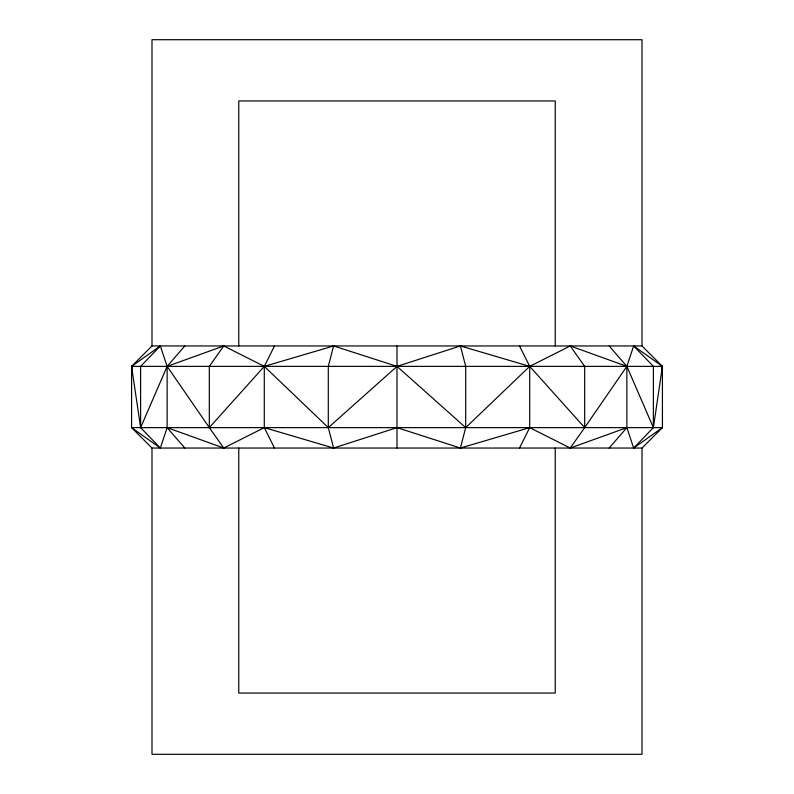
<?xml version="1.0" encoding="UTF-8"?>
<svg xmlns="http://www.w3.org/2000/svg" width="794" height="794" viewBox="0 0 794 794"><rect width="100%" height="100%" fill="white"/><g stroke="black" fill="none" stroke-linecap="round" stroke-linejoin="round"><path stroke-width="1.19" d="M460.411 448.044L465.701 427.629L397 366.371L333.589 345.956L328.299 366.371L328.299 427.629L333.589 448.044L397 427.629L460.411 448.044L529.707 427.629L570.241 448.044L626.863 427.629L626.863 366.371L633.662 345.956L662.424 366.371L662.424 427.629L642.009 448.044L151.991 448.044L131.576 427.629L131.576 366.371L151.991 345.956L642.009 345.956L662.424 366.371L653.383 427.629L633.662 448.044L626.863 427.629L609.177 448.044M160.338 448.044L167.137 427.629L167.137 366.371L160.338 345.956L131.576 366.371L140.617 427.629L160.338 448.044L131.576 427.629L662.424 427.629L633.662 448.044M661.65 368.684L662.424 366.371L131.576 366.371L132.35 368.684M274.496 345.956L264.293 366.371L209.318 427.629L223.759 448.044L264.293 427.629L333.589 448.044M519.504 448.044L529.707 427.629L529.707 366.371L519.504 345.956M570.241 448.044L584.682 427.629L529.707 366.371L460.411 345.956L397 366.371L328.299 427.629L264.293 366.371L223.759 345.956L209.318 366.371L209.318 427.629L167.137 366.371L184.823 345.956M160.338 345.956L140.617 366.371L140.617 427.629L167.137 366.371L223.759 345.956M633.662 345.956L653.383 366.371L653.383 427.629L626.863 366.371L570.241 345.956L529.707 366.371L465.701 427.629L465.701 366.371L460.411 345.956M333.589 345.956L264.293 366.371L264.293 427.629L274.496 448.044M223.759 448.044L167.137 427.629L184.823 448.044M609.177 345.956L626.863 366.371L584.682 427.629L584.682 366.371L570.241 345.956M642.009 345.956L642.009 39.7L151.991 39.7L151.991 345.956M642.009 448.044L642.009 754.3L151.991 754.3L151.991 448.044M555.234 345.956L555.234 100.947L238.766 100.947L238.766 345.956M555.234 448.044L555.234 693.053L238.766 693.053L238.766 448.044M397 345.956L397 448.044"/></g></svg>
